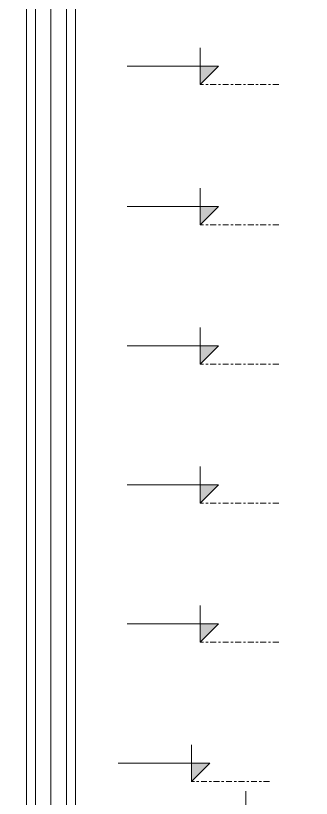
# Model space of a CAD drawing. Header units: millimetres. Extents: x 1373 to 40779, y 1939 to 6439.
# Drawn here: x 26555 to 27193, y 3839 to 5527 of the extents above; entities that cross this region are included whole.
import ezdxf

# ---------------------------------------------------------------- set-up
doc = ezdxf.new("R2010")
doc.units = ezdxf.units.MM
doc.linetypes.add('Centre', pattern=[1.34939, 0.635, -0.23813, 0.23813, -0.23813])
for name, color, linetype, lineweight in [('A-ANNO-DIMS', 211, 'Continuous', 18), ('A-DETL', 6, 'Continuous', 30), ('A-FLOR-LEVL', 51, 'Continuous', 18)]:
    doc.layers.add(name, color=color, linetype=linetype, lineweight=lineweight)

# ---------------------------------------------------------------- blocks, each defined once
blk = doc.blocks.new('JTIRJRT')
at = {"layer": 'A-FLOR-LEVL'}
for points in [[(21893.2, -1469.4), (21893.2, -1508.9), (21932.7, -1469.4)], [(21893.2, -1772.2), (21893.2, -1811.7), (21932.7, -1772.2)], [(21893.2, -2072.2), (21893.2, -2111.7), (21932.7, -2072.2)], [(21893.2, -2372.2), (21893.2, -2411.7), (21932.7, -2372.2)], [(21893.2, -2672.2), (21893.2, -2711.7), (21932.7, -2672.2)], [(21874.3, -2972.2), (21874.3, -3011.7), (21913.8, -2972.2)]]:
    blk.add_hatch(color=256, dxfattribs=at).paths.add_polyline_path(points)
for p, q in [((21893.2, -1508.9), (21893.2, -1430)), ((21932.7, -1469.4), (21735.2, -1469.4)), ((21932.7, -1469.4), (21893.2, -1508.9)), ((21893.2, -1811.7), (21893.2, -1732.7)), ((21932.7, -1772.2), (21735.2, -1772.2)), ((21932.7, -1772.2), (21893.2, -1811.7)), ((21893.2, -2111.7), (21893.2, -2032.7)), ((21932.7, -2072.2), (21735.2, -2072.2)), ((21932.7, -2072.2), (21893.2, -2111.7)), ((21893.2, -2411.7), (21893.2, -2332.7)), ((21932.7, -2372.2), (21735.2, -2372.2)), ((21932.7, -2372.2), (21893.2, -2411.7)), ((21893.2, -2711.7), (21893.2, -2632.7)), ((21932.7, -2672.2), (21735.2, -2672.2)), ((21932.7, -2672.2), (21893.2, -2711.7)), ((21874.3, -3011.7), (21874.3, -2932.7)), ((21913.8, -2972.2), (21716.4, -2972.2)), ((21913.8, -2972.2), (21874.3, -3011.7)), ((21991.1, -3111.7), (21991.1, -3032.7))]:
    blk.add_line(p, q, dxfattribs=at)
at = {"layer": 'A-FLOR-LEVL', "linetype": 'Centre', "ltscale": 20}
for p, q in [((22062.3, -1508.9), (21893.2, -1508.9)), ((22062.3, -1811.7), (21893.2, -1811.7)), ((22062.3, -2111.7), (21893.2, -2111.7)), ((22062.3, -2411.7), (21893.2, -2411.7)), ((22062.3, -2711.7), (21893.2, -2711.7)), ((22042.4, -3011.7), (21873.3, -3011.7))]:
    blk.add_line(p, q, dxfattribs=at)

msp = doc.modelspace()

# ---------------------------------------------------------------- linework, layer by layer
at = {"layer": 'A-ANNO-DIMS', "lineweight": 18, "ltscale": 2}
for points in [[(22969.5, 1938.6), (26631.3, 1938.6), (26631.3, 6438.6), (22969.5, 6438.6)], [(26631.3, 1938.6), (30015, 1938.6), (30015, 6438.6), (26631.3, 6438.6)], [(23003.3, 1972.4), (26597.6, 1969.9), (26597.6, 6402.4), (23003.3, 6404.9)], [(26665.1, 1972.4), (29981.3, 1969.9), (29981.3, 6402.4), (26665.1, 6404.9)], [(23022, 1991.1), (26578.8, 1988.7), (26578.8, 6383.7), (23022, 6386.1)], [(26683.8, 1991.1), (29962.5, 1988.7), (29962.5, 6383.7), (26683.8, 6386.1)]]:
    msp.add_lwpolyline(points, close=True, dxfattribs=at)

# ---------------------------------------------------------------- block references
at = {"layer": 'A-DETL'}
msp.add_blockref('JTIRJRT', (5060.1, 6887.5), dxfattribs=at)

doc.saveas('drawing.dxf')
